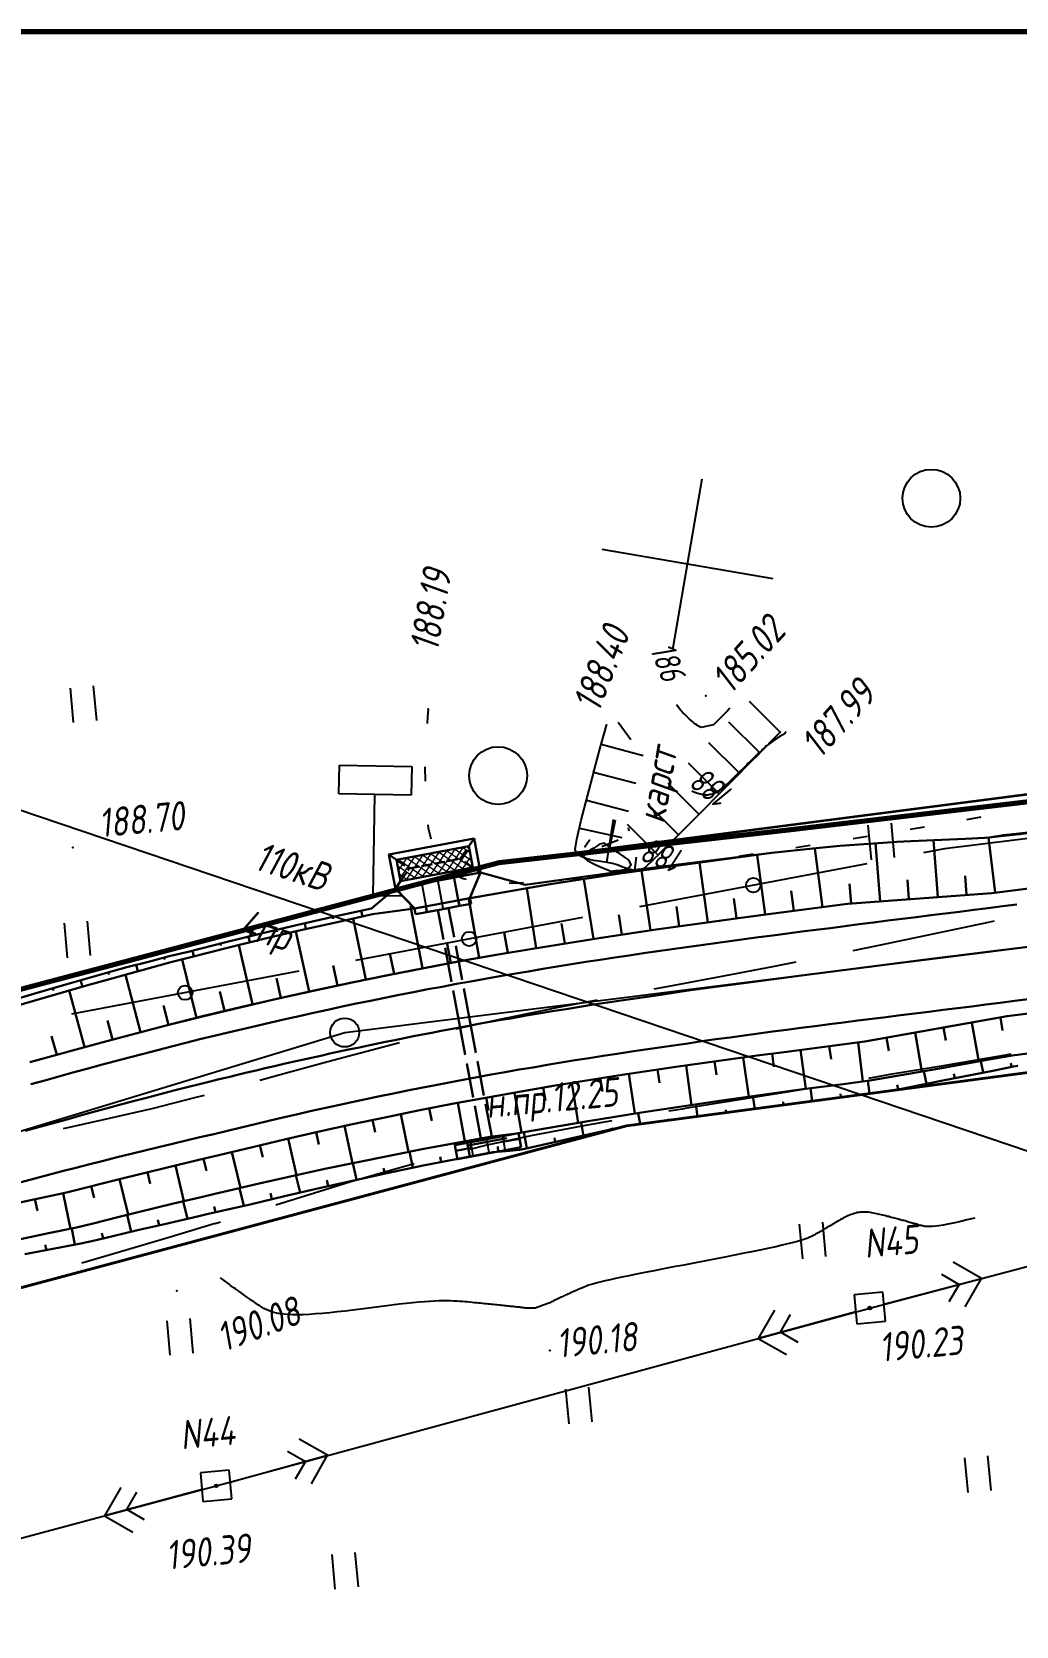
# Model space of a CAD drawing. Header units: millimetres. Extents: x 1808 to 2910, y -1045 to 155.
# Drawn here: x 2130.9 to 2199, y -865.8 to -755.5 of the extents above; entities that cross this region are included whole.
import ezdxf

# ---------------------------------------------------------------- set-up
doc = ezdxf.new("R2010")
doc.units = ezdxf.units.MM
doc.linetypes.add('ACAD_ISO02W100', pattern=[15, 12, -3])
doc.linetypes.add('CONTI', pattern=[0])
for name, color, linetype, lineweight in [('10', 1, 'Continuous', 35), ('КОПИЯ_ОСЬ_13_ОТКОСЫ', 7, 'Continuous', 30), ('КОПИЯ_ОСЬ_ГРАНИЦЫ_ПОЛОС', 7, 'Continuous', 30), ('ОСЬ_ВЕРХ_ПОКРЫТИЯ_ГРАНИЦЫ_ПОЛОС', 7, 'Continuous', 30), ('ОСЬ_ВЕРХ_ПОКРЫТИЯ_ОСЬ', 1, 'Continuous', 30), ('Ось_примыкания', 1, 'Continuous', 35), ('Трубы мет.', 7, 'ACAD_ISO02W100', 30)]:
    doc.layers.add(name, color=color, linetype=linetype, lineweight=lineweight)
for name, color, linetype in [('_Оформление', 7, 'Continuous'), ('_Ростелеком', 6, 'Continuous'), ('GOR_BDEFAULT', 212, 'CONTI'), ('NAD_MDEFAULT', 7, 'CONTI'), ('PI_OTDEFAULT', 172, 'CONTI'), ('PI_TTDEFAULT', 5, 'CONTI'), ('PLN_O', 7, 'CONTI'), ('SETKR', 2, 'CONTI'), ('SIT_LDEFAULT', 7, 'CONTI'), ('USLZNDEFAULT', 7, 'CONTI'), ('ZAPSKDEFAULT', 7, 'CONTI'), ('КОПИЯ_ОСЬ_ТАНГЕНСЫ', 1, 'Continuous'), ('ОСЬ_ВЕРХ_ПОКРЫТИЯ_ОТКОСЫ', 7, 'Continuous')]:
    doc.layers.add(name, color=color, linetype=linetype)
doc.styles.add('eskd', font='isocpeur.ttf', dxfattribs={"width": 1.2, "height": 2})
doc.styles.add('SHRFT', font='isocpeui.ttf')
doc.linetypes.add('Связь', pattern='A,12.5,[130,ltypeshp.shx,S=1,R=-30,X=0,Y=0.9],1,[130,ltypeshp.shx,S=1,R=-30,X=0,Y=0.9],1,[130,ltypeshp.shx,S=1,R=-30,X=0,Y=0.9],4.5', length=19)

# ---------------------------------------------------------------- blocks, each defined once
blk = doc.blocks.new('BL_333')
at = {"color": 0}
for p, q in [((0, -6), (0, 6)), ((-6, 0), (6, 0))]:
    blk.add_line(p, q, dxfattribs=at)
blk = doc.blocks.new('BL_2011')
at = {"color": 0}
for p, q in [((0, 0), (0, 2.4)), ((1.6, 0), (1.6, 2.4))]:
    blk.add_line(p, q, dxfattribs=at)
blk = doc.blocks.new('BL_27')
at = {"color": 0}
for p, q in [((1, 1), (-1, 1)), ((-1, 1), (-1, -1)), ((1, -1), (1, 1)), ((-1, -1), (1, -1))]:
    blk.add_line(p, q, dxfattribs=at)
blk.add_circle((0, 0), 0.1, dxfattribs=at)
blk = doc.blocks.new('BL_2004')
at = {"color": 0}
blk.add_circle((0, 0), 2, dxfattribs=at)
blk = doc.blocks.new('A$C25637593')
at = {"layer": 'Трубы мет.', "linetype": 'Continuous', "lineweight": 0}
h = blk.add_hatch(dxfattribs=at)
h.set_pattern_fill('ANSI37', color=256, scale=64, angle=180, style=0)
h.set_pattern_definition([(225, (2253.2026, 3680.535), (5.656854, -5.656854), []), (315, (2253.2026, 3680.535), (5.656854, 5.656854), [])])
h.paths.add_polyline_path([(49, 51), (79, 51), (79, -51), (49, -51)])
at = {"layer": 'Трубы мет.', "linetype": 'Continuous'}
for points in [[(8, -39), (8, -39), (40, -60), (40, -60), (40, 60), (8, 39), (8, 39)], [(40, 60), (49, 51)], [(88, 60), (79, 51)], [(0, 39), (0, 23), (0, 0), (0, -23), (0, -39)], [(0, 23), (8, 23), (8, 39), (0, 39)], [(0, -23), (8, -23), (8, -39), (0, -39)], [(40, -60), (49, -51)], [(79, -51), (88, -60)]]:
    blk.add_lwpolyline(points, dxfattribs=at)
at = {"layer": 'Трубы мет.', "linetype": 'Continuous', "lineweight": 0}
for points in [[(39, 23), (39, 58.1), (9, 38.5), (9, 23)], [(9, -23), (9, -38.5), (39, -58.1), (39, -23)]]:
    blk.add_lwpolyline(points, close=True, dxfattribs=at)
at = {"layer": 'Трубы мет.', "linetype": 'Continuous'}
for points in [[(40, 60), (88, 60), (88, -60), (40, -60)], [(49, 51), (79, 51), (79, -51), (49, -51)]]:
    blk.add_lwpolyline(points, close=True, dxfattribs=at)
at = {"layer": 'Трубы мет.', "ltscale": 1.2}
for points in [[(49, 51), (64, 36)], [(79, 51), (64, 36)], [(64, 36), (64, -36)], [(49, -51), (64, -36)], [(64, -36), (79, -51)]]:
    blk.add_lwpolyline(points, dxfattribs=at)
at = {"layer": 'Трубы мет.', "linetype": 'Continuous', "lineweight": 0}
for points in [[(1, 22), (39, 22)], [(1, 22), (1, 0.5)], [(1, 0.5), (39, 0.5)], [(39, 0.5), (39, 22)], [(1, -0.5), (39, -0.5)], [(1, -0.5), (1, -22)], [(1, -22), (39, -22)], [(39, -22), (39, -0.5)]]:
    blk.add_lwpolyline(points, dxfattribs=at)
blk = doc.blocks.new('A$C76A07AE2')
at = {"layer": 'Трубы мет.', "linetype": 'Continuous', "lineweight": 0}
for p, q in [((-18.9, 44.2), (-8, 44.2)), ((-18.9, 44.2), (-18.9, 23)), ((-4, 45), (-1.3, 45)), ((-18.9, 23), (0, 23)), ((-18.9, 22.1), (-0.9, 22.1)), ((-18.9, 22.1), (-18.9, 21.8)), ((-0.9, 22.1), (-0.9, 0.5)), ((-18.9, 21.8), (-18.9, 0.5)), ((-18.9, -0.5), (-18.9, -20.5)), ((-18.9, -20.5), (-18.9, -22)), ((-18.9, -22), (-0.9, -22)), ((-0.9, -0.5), (-0.9, -20.5)), ((-0.9, -20.5), (-0.9, -22)), ((-18.9, -23), (0, -23)), ((-18.9, -23), (-18.9, -44.1)), ((-18.9, -44.1), (-8, -44.1))]:
    blk.add_line(p, q, dxfattribs=at)
at = {"layer": 'Трубы мет.', "linetype": 'Continuous'}
blk.add_lwpolyline([(-20, -45), (0, -45), (0, 45), (-20, 45)], close=True, dxfattribs=at)
for points in [[(-8, 45), (-8, 23), (0, 23)], [(-8, -45), (-8, -23), (0, -23)]]:
    blk.add_lwpolyline(points, dxfattribs=at)
at = {"layer": 'Трубы мет.', "linetype": 'Continuous', "lineweight": 0}
for points in [[(-18.9, 0.5), (-0.9, 0.5)], [(-18.9, -0.5), (-0.9, -0.5)]]:
    blk.add_lwpolyline(points, dxfattribs=at)
blk = doc.blocks.new('BL_13')
at = {"color": 0}
for p, q in [((-2.5, 7), (-2.5, 9)), ((-2.5, 9), (2.5, 9)), ((2.5, 9), (2.5, 7)), ((0, 7), (-2.5, 7)), ((0, 0), (0, 7)), ((2.5, 7), (0, 7)), ((2, 0), (0, 0))]:
    blk.add_line(p, q, dxfattribs=at)
blk = doc.blocks.new('*U63')
at = {"layer": 'КОПИЯ_ОСЬ_13_ОТКОСЫ'}
for points in [[(0, 0), (0.08, -0.29), (0.37, -1.25), (0.67, -2.31), (1.51, -5.08), (3.73, -12.39), (5.11, -16.96), (6.21, -20.63), (7.3, -24.3)], [(0, 0), (0.09, -0.29), (0.41, -1.23), (0.71, -2.29), (1.52, -5.08), (3.74, -12.38), (5.12, -16.96), (6.21, -20.63), (7.3, -24.3)], [(1.16, -3.83), (1.13, -3.84)], [(1.73, -5.75), (1.72, -5.75)], [(2.31, -7.66), (2.29, -7.66)], [(2.89, -9.57), (2.88, -9.57)], [(3.47, -11.49), (3.46, -11.49)], [(4.05, -13.4), (4.04, -13.4)], [(4.62, -15.32), (4.62, -15.32)], [(5.2, -17.23), (5.2, -17.23)], [(5.77, -19.15), (5.77, -19.15)], [(6.34, -21.07), (6.34, -21.07)], [(6.91, -22.98), (6.91, -22.98)]]:
    blk.add_lwpolyline(points, dxfattribs=at)

msp = doc.modelspace()

# ---------------------------------------------------------------- linework, layer by layer
at = {"layer": '10'}
for points in [[(2340.8, -809.75), (2326.22, -807.28), (2312.08, -805.76), (2278.54, -802.18), (2261.97, -800.24), (2163.25, -813), (2163.25, -813), (2069.02, -837.92), (2070.37, -844.9), (2007.36, -862.93), (1993.22, -867.8), (1864.53, -912.06), (1853.36, -914.89)], [(2650.1, -861.16), (2626.95, -857.05), (2570.11, -856.09), (2565.26, -865.7), (2519.43, -865.27), (2470.7, -857.69), (2465.22, -856.38), (2469.16, -847.43), (2442.03, -843.61), (2381.61, -830.69), (2299.11, -815.87), (2220.12, -825.4), (2217.18, -825.21), (2172.07, -831.2), (2010.75, -874.33), (2006.06, -875.95), (1867.8, -923.77), (1857.45, -929.54)], [(1857.45, -929.54), (1867.8, -923.77), (2006.06, -875.95), (2010.75, -874.33), (2172.07, -831.2), (2217.18, -825.21), (2220.12, -825.4), (2299.11, -815.87), (2381.61, -830.69)]]:
    msp.add_lwpolyline(points, dxfattribs=at)
at = {"layer": '_Оформление', "lineweight": 70, "ltscale": 200}
msp.add_lwpolyline([(2910.36, -755.52), (1807.57, -755.52), (1807.57, -1041.4), (2910.36, -1041.4)], close=True, dxfattribs=at)
at = {"layer": '_Ростелеком', "color": 5, "linetype": 'Связь', "const_width": 0.35}
msp.add_lwpolyline([(2340.8, -809.75), (2326.23, -807.2), (2312.08, -805.76), (2291.55, -803.57), (2261.95, -801.04), (2233.77, -804.47), (2208.72, -807.74), (2183.25, -810.74), (2183.25, -810.74), (2163.25, -813), (2122.18, -823.87), (2079.78, -837.58), (2042.87, -848.89), (2007.26, -861.09), (1958.59, -876.44), (1920.12, -889.79), (1878.5, -904.36), (1855.21, -912.13), (1852.76, -912.74)], dxfattribs=at)
at = {"layer": 'GOR_BDEFAULT', "color": 212, "flags": 128}
for points, elevation in [([(2175.82, -802.48), (2175.52, -802.07)], 186), ([(2177.23, -803.65), (2177.13, -803.61), (2177.04, -803.55), (2176.94, -803.48), (2176.84, -803.41), (2176.73, -803.33), (2176.64, -803.25), (2176.53, -803.16), (2176.42, -803.07), (2176.33, -802.97), (2176.23, -802.89), (2176.14, -802.8), (2176.05, -802.71), (2175.96, -802.63), (2175.89, -802.54), (2175.82, -802.48)], 186), ([(2177.23, -803.65), (2177.13, -803.61), (2177.04, -803.55), (2176.94, -803.48), (2176.84, -803.41), (2176.73, -803.33), (2176.64, -803.25), (2176.53, -803.16), (2176.42, -803.07), (2176.33, -802.97), (2176.23, -802.89), (2176.14, -802.8), (2176.05, -802.71), (2175.96, -802.63), (2175.89, -802.54), (2175.82, -802.48)], 186), ([(2179.22, -802.31), (2179.05, -802.5), (2178.63, -802.9), (2178.07, -803.46), (2177.23, -803.65)], 186), ([(2172.37, -804.51), (2171.48, -803.31)], 188), ([(2183.11, -803.95), (2182.96, -804.1), (2182.87, -804.15), (2182.73, -804.23), (2182.35, -804.49), (2182.19, -804.6), (2181.81, -804.88), (2181.76, -804.91), (2181.71, -804.95), (2181.66, -805.01), (2181.6, -805.06), (2181.54, -805.11), (2181.48, -805.17), (2181.42, -805.23), (2181.35, -805.3), (2181.27, -805.37), (2181.2, -805.43), (2181.13, -805.51), (2181.04, -805.59), (2180.96, -805.67), (2180.87, -805.75), (2180.79, -805.84), (2180.69, -805.93), (2180.59, -806.03), (2180.49, -806.12), (2180.39, -806.23), (2180.29, -806.33), (2180.18, -806.44), (2180.07, -806.55), (2179.96, -806.65), (2179.84, -806.76), (2179.73, -806.87), (2179.6, -807), (2179.49, -807.11), (2179.37, -807.23), (2179.25, -807.35), (2179.13, -807.46), (2179.01, -807.58), (2178.88, -807.7), (2178.75, -807.82), (2178.62, -807.92), (2178.48, -808.03), (2178.35, -808.12), (2178.19, -808.19), (2178.03, -808.25), (2177.86, -808.29), (2177.68, -808.32), (2177.49, -808.32), (2177.29, -808.29), (2177.07, -808.24), (2176.84, -808.16), (2176.58, -808.05)], 188), ([(2171.1, -812.06), (2170.53, -811.64), (2170.19, -811.73), (2170.01, -811.85), (2169.81, -812), (2169.51, -812.16), (2169.35, -812.29), (2169.17, -812.45), (2169.07, -812.61), (2169.36, -812.86), (2169.81, -813.08), (2170.25, -813.29), (2170.65, -813.46), (2170.97, -813.58), (2171.3, -813.55), (2171.67, -813.51), (2172.01, -813.46), (2172.15, -813.42)], 188), ([(2172.22, -812.83), (2172.17, -812.78), (2172.11, -812.74), (2172.04, -812.7), (2171.98, -812.65), (2171.89, -812.59), (2171.82, -812.54), (2171.74, -812.48), (2171.66, -812.43), (2171.57, -812.37), (2171.49, -812.32), (2171.4, -812.26), (2171.32, -812.21), (2171.25, -812.16), (2171.18, -812.11), (2171.1, -812.06)], 188), ([(2172.22, -812.83), (2172.17, -812.78), (2172.11, -812.74), (2172.04, -812.7), (2171.98, -812.65), (2171.89, -812.59), (2171.82, -812.54), (2171.74, -812.48), (2171.66, -812.43), (2171.57, -812.37), (2171.49, -812.32), (2171.4, -812.26), (2171.32, -812.21), (2171.25, -812.16), (2171.18, -812.11), (2171.1, -812.06)], 188), ([(2172.15, -813.42), (2172.23, -813.33), (2172.38, -813.13), (2172.22, -812.83)], 188), ([(2196.16, -837.59), (2195.6, -837.72), (2195.1, -837.84), (2194.66, -837.93), (2194.28, -838.01), (2193.96, -838.07), (2193.67, -838.12), (2193.44, -838.15), (2193.23, -838.18), (2193.06, -838.18), (2192.91, -838.18), (2192.8, -838.18), (2192.69, -838.16), (2192.6, -838.15), (2192.53, -838.13), (2192.46, -838.11), (2192.38, -838.09), (2192.3, -838.07), (2192.23, -838.04), (2192.15, -838.02), (2192.07, -838), (2191.99, -837.97), (2191.91, -837.96), (2191.83, -837.93), (2191.75, -837.91), (2191.66, -837.89), (2191.58, -837.86), (2191.5, -837.84), (2191.41, -837.81), (2191.33, -837.79), (2191.24, -837.76), (2191.15, -837.75), (2191.05, -837.72), (2190.97, -837.7), (2190.88, -837.67), (2190.78, -837.64), (2190.69, -837.62), (2190.6, -837.59), (2190.5, -837.57), (2190.4, -837.55), (2190.31, -837.52), (2190.2, -837.49), (2190.1, -837.47), (2190, -837.44), (2189.9, -837.42), (2189.79, -837.39), (2189.68, -837.36), (2189.58, -837.33), (2189.47, -837.31), (2189.36, -837.29), (2189.26, -837.26), (2189.14, -837.24), (2189.03, -837.22), (2188.92, -837.2), (2188.81, -837.19), (2188.69, -837.18), (2188.58, -837.17), (2188.47, -837.17), (2188.36, -837.18), (2188.26, -837.18), (2188.14, -837.2), (2188.03, -837.21), (2187.92, -837.24), (2187.81, -837.26), (2187.71, -837.31), (2187.6, -837.34), (2187.49, -837.38), (2187.38, -837.43), (2187.28, -837.48), (2187.18, -837.53), (2187.07, -837.58), (2186.97, -837.64), (2186.87, -837.69), (2186.77, -837.75), (2186.67, -837.81), (2186.57, -837.86), (2186.47, -837.92), (2186.38, -837.98), (2186.28, -838.04), (2186.19, -838.09), (2186.1, -838.15), (2186.01, -838.19), (2185.92, -838.25), (2185.83, -838.3), (2185.74, -838.36), (2185.65, -838.4), (2185.56, -838.46), (2185.48, -838.51), (2185.39, -838.56), (2185.31, -838.61), (2185.23, -838.66), (2185.14, -838.71), (2185.06, -838.76), (2184.96, -838.8), (2184.86, -838.86), (2184.75, -838.91), (2184.61, -838.97), (2184.46, -839.03), (2184.26, -839.09), (2184.06, -839.16), (2183.8, -839.22), (2183.52, -839.31), (2183.2, -839.38), (2182.83, -839.47), (2182.4, -839.57), (2181.93, -839.67), (2181.39, -839.78), (2180.82, -839.91), (2180.2, -840.02), (2179.54, -840.16), (2178.86, -840.29), (2178.16, -840.42), (2177.44, -840.57), (2176.73, -840.7), (2176.02, -840.84), (2175.32, -840.97), (2174.63, -841.11), (2173.97, -841.23), (2173.34, -841.35), (2172.76, -841.47), (2172.23, -841.58), (2171.74, -841.68), (2171.31, -841.77), (2170.93, -841.86), (2170.59, -841.93), (2170.3, -842.01), (2170.03, -842.07), (2169.81, -842.13), (2169.62, -842.19), (2169.44, -842.24), (2169.3, -842.29), (2169.17, -842.34), (2169.07, -842.38), (2168.97, -842.43), (2168.88, -842.46), (2168.79, -842.5), (2168.7, -842.53), (2168.63, -842.57), (2168.54, -842.62), (2168.46, -842.65), (2168.38, -842.68), (2168.3, -842.72), (2168.22, -842.75), (2168.14, -842.79), (2168.07, -842.83), (2167.99, -842.86), (2167.91, -842.89), (2167.83, -842.93), (2167.77, -842.96), (2167.69, -843), (2167.63, -843.03), (2167.55, -843.06), (2167.48, -843.09), (2167.41, -843.12), (2167.34, -843.16), (2167.27, -843.19), (2167.21, -843.22), (2167.14, -843.25), (2167.07, -843.29), (2167.01, -843.32), (2166.94, -843.35), (2166.89, -843.38), (2166.82, -843.41), (2166.75, -843.44), (2166.7, -843.47), (2166.63, -843.49), (2165.74, -843.81), (2165.67, -843.82), (2165.61, -843.83), (2165.55, -843.83), (2165.48, -843.83), (2165.41, -843.83), (2165.34, -843.83), (2165.27, -843.82), (2165.2, -843.82), (2165.13, -843.82), (2165.06, -843.81), (2164.98, -843.8), (2164.9, -843.8), (2164.82, -843.78), (2164.74, -843.77), (2164.66, -843.76), (2164.58, -843.75), (2164.49, -843.75), (2164.41, -843.73), (2164.32, -843.73), (2164.23, -843.71), (2164.13, -843.7), (2164.04, -843.7), (2163.95, -843.68), (2163.85, -843.68), (2163.75, -843.66), (2163.65, -843.65), (2163.54, -843.64), (2163.44, -843.63), (2163.33, -843.62), (2163.22, -843.61), (2163.1, -843.6), (2162.99, -843.58), (2162.87, -843.57), (2162.75, -843.56), (2162.64, -843.55), (2162.51, -843.54), (2162.38, -843.52), (2162.25, -843.51), (2162.11, -843.5), (2161.97, -843.48), (2161.83, -843.47), (2161.68, -843.46), (2161.53, -843.44), (2161.38, -843.42), (2161.22, -843.41), (2161.05, -843.39), (2160.88, -843.38), (2160.71, -843.36), (2160.52, -843.35), (2160.32, -843.33), (2160.11, -843.33), (2159.88, -843.32), (2159.63, -843.32), (2159.37, -843.32), (2159.08, -843.32), (2158.77, -843.34), (2158.44, -843.35), (2158.08, -843.38), (2157.69, -843.41), (2157.26, -843.45), (2156.82, -843.5), (2156.33, -843.55), (2155.84, -843.62), (2155.31, -843.68), (2154.78, -843.75), (2154.23, -843.82), (2153.68, -843.89), (2153.13, -843.95), (2152.59, -844.02), (2152.05, -844.08), (2151.53, -844.14), (2151.03, -844.18), (2150.56, -844.22), (2150.1, -844.26), (2149.68, -844.28), (2149.31, -844.28), (2148.96, -844.28), (2148.65, -844.27), (2148.36, -844.24), (2148.11, -844.21), (2147.88, -844.17), (2147.66, -844.11), (2147.47, -844.06), (2147.3, -843.99), (2147.14, -843.92), (2146.98, -843.84), (2146.84, -843.76), (2146.69, -843.67), (2146.56, -843.58), (2146.42, -843.48), (2146.28, -843.38), (2146.13, -843.28), (2145.99, -843.18), (2145.84, -843.08), (2145.7, -842.98), (2145.56, -842.88), (2145.42, -842.78), (2145.28, -842.68), (2145.15, -842.58), (2145.01, -842.49), (2144.89, -842.41), (2144.77, -842.32), (2144.67, -842.25), (2144.57, -842.17), (2144.48, -842.1), (2143.98, -841.72)], 190)]:
    msp.add_lwpolyline(points, dxfattribs=dict(at, elevation=elevation))
at = {"layer": 'PI_TTDEFAULT', "color": 5}
for p in [(2177.54, -801.46, 185.02), (2158.35, -802.39, 188.19), (2170.68, -803.48, 188.4), (2182.69, -803.97, 187.99), (2133.77, -811.95, 188.7), (2140.95, -842.63, 190.08), (2188.89, -843.81, 190.23), (2166.77, -846.74, 190.18), (2143.67, -856.11, 190.39)]:
    msp.add_point(p, dxfattribs=at)
at = {"layer": 'PLN_O'}
for p, q in [((2208.47, -810.23), (2194.07, -812.05)), ((2194.07, -812.05), (2192.61, -812.33)), ((2188.69, -813.07), (2172.96, -816.05)), ((2169.03, -816.79), (2153.31, -819.77)), ((2149.39, -820.51), (2133.67, -823.49))]:
    msp.add_line(p, q, dxfattribs=at)
for centre in [(2180.83, -814.56), (2161.18, -818.28), (2141.53, -822)]:
    msp.add_circle(centre, 0.5, dxfattribs=at)
at = {"layer": 'SIT_LDEFAULT', "color": 7}
for p, q in [((2158.3, -802.92), (2158.27, -803.38)), ((2158.35, -802.39), (2158.3, -802.92)), ((2182.69, -803.97), (2180.56, -801.85)), ((2113.01, -803.58), (2256.76, -852.19)), ((2170.25, -805.06), (2170.56, -803.92)), ((2170.56, -803.92), (2170.68, -803.48)), ((2181.29, -805.4), (2179.14, -803.29)), ((2182.69, -803.97), (2182.2, -804.46)), ((2169.82, -806.63), (2170.25, -805.06)), ((2170.32, -804.81), (2173.21, -805.59)), ((2179.88, -806.81), (2177.75, -804.7)), ((2182.2, -804.46), (2180.94, -805.76)), ((2178.48, -808.23), (2176.35, -806.12)), ((2180.93, -805.75), (2179.18, -807.53)), ((2158.12, -806.38), (2158.13, -807.37)), ((2169.36, -808.39), (2169.8, -806.74)), ((2169.79, -806.75), (2169.82, -806.63)), ((2169.79, -806.75), (2172.7, -807.51)), ((2168.93, -810.05), (2169.36, -808.39)), ((2177.07, -809.65), (2174.95, -807.53)), ((2178.48, -808.23), (2177.24, -809.48)), ((2179.18, -807.53), (2178.48, -808.23)), ((2169.29, -808.67), (2172.2, -809.43)), ((2175.66, -811.07), (2173.53, -808.96)), ((2177.24, -809.48), (2175.41, -811.32)), ((2158.31, -810.38), (2158.34, -810.59)), ((2158.34, -810.59), (2158.52, -811.36)), ((2168.63, -811.38), (2168.93, -810.05)), ((2168.81, -810.61), (2171.74, -811.27)), ((2170.71, -812.99), (2171.16, -810.02)), ((2170.87, -812.17), (2171.3, -810.04)), ((2174.25, -812.48), (2172.14, -810.35)), ((2172.24, -810.83), (2172.21, -810.59)), ((2191.68, -810.69), (2191.97, -810.64)), ((2191.97, -810.64), (2192.67, -810.52)), ((2195.61, -810.01), (2196.6, -809.84)), ((2168.52, -812.09), (2168.63, -811.38)), ((2169.53, -811.41), (2169.15, -811.96)), ((2170.36, -811.88), (2171.48, -811.43)), ((2175.41, -811.32), (2174.24, -812.48)), ((2187.74, -811.33), (2188.73, -811.17)), ((2168.63, -812.37), (2168.52, -812.09)), ((2168.79, -812.49), (2168.62, -812.38)), ((2168.92, -812.58), (2168.8, -812.48)), ((2169.32, -812.73), (2168.92, -812.58)), ((2169.79, -812.85), (2169.32, -812.74)), ((2170.28, -812.92), (2169.79, -812.84)), ((2172.63, -813.52), (2172.75, -812.62)), ((2174.01, -812.71), (2173.31, -813.37)), ((2174.25, -812.48), (2174.01, -812.71)), ((2179.83, -812.54), (2180.25, -812.49)), ((2180.25, -812.49), (2180.82, -812.4)), ((2183.78, -811.94), (2184.77, -811.79)), ((2160.04, -813.77), (2160.76, -814.1)), ((2170.73, -812.99), (2170.28, -812.92)), ((2171.09, -813.06), (2170.73, -812.99)), ((2171.41, -813.16), (2171.09, -813.06)), ((2171.74, -813.29), (2171.41, -813.16)), ((2172.09, -813.41), (2171.74, -813.29)), ((2171.91, -813.65), (2172.89, -813.51)), ((2172.43, -813.49), (2172.09, -813.41)), ((2172.76, -813.54), (2172.43, -813.49)), ((2173.05, -813.5), (2172.76, -813.54)), ((2173.31, -813.37), (2173.05, -813.5)), ((2175.87, -813.11), (2176.86, -812.97)), ((2160.76, -814.1), (2160.97, -814.13)), ((2163.94, -814.4), (2164.4, -814.41)), ((2164.4, -814.41), (2164.94, -814.37)), ((2167.93, -814.14), (2168.81, -814.05)), ((2168.81, -814.06), (2168.94, -814.04)), ((2197.07, -817.14), (2193.26, -817.95)), ((2197.5, -817.05), (2197.07, -817.14)), ((2193.26, -817.95), (2189.51, -818.72)), ((2189.51, -818.73), (2187.71, -819.1)), ((2182.17, -820.21), (2178.4, -820.92)), ((2183.78, -819.89), (2182.17, -820.21)), ((2174.6, -821.63), (2173.96, -821.75)), ((2178.4, -820.92), (2174.6, -821.63)), ((2170.03, -822.51), (2167.22, -823.05)), ((2163.75, -823.76), (2160.54, -824.46)), ((2167.22, -823.05), (2163.76, -823.75)), ((2160.54, -824.45), (2160.25, -824.52)), ((2154.44, -825.96), (2151.4, -826.77)), ((2156.36, -825.46), (2154.44, -825.96)), ((2151.4, -826.77), (2148.36, -827.61)), ((2190.44, -827.62), (2194.13, -827)), ((2194.13, -827), (2197.91, -826.36)), ((2197.91, -826.36), (2198.67, -826.23)), ((2148.36, -827.61), (2146.7, -828.06)), ((2188.82, -827.9), (2190.44, -827.62)), ((2142.28, -829.25), (2139.23, -830.02)), ((2142.84, -829.1), (2142.28, -829.24)), ((2179.71, -829.4), (2183.31, -828.82)), ((2183.31, -828.83), (2184.86, -828.57)), ((2188.89, -843.81), (2243.98, -829.25)), ((2139.23, -830.02), (2135.76, -830.82)), ((2175, -830.18), (2176.09, -830)), ((2176.1, -829.99), (2179.71, -829.41)), ((2135.76, -830.82), (2133.1, -831.41)), ((2165.59, -831.85), (2168.99, -831.21)), ((2168.99, -831.21), (2171.06, -830.84)), ((2161.24, -832.81), (2162.34, -832.54)), ((2162.33, -832.55), (2165.59, -831.85)), ((2152.93, -835.09), (2156.05, -834.18)), ((2156.05, -834.18), (2157.38, -833.82)), ((2149.82, -836.04), (2152.93, -835.09)), ((2147.8, -836.67), (2149.82, -836.04)), ((2140.5, -838.88), (2143.61, -837.95)), ((2143.61, -837.96), (2143.97, -837.85)), ((2137.05, -839.89), (2140.5, -838.88)), ((2134.38, -840.68), (2137.05, -839.89)), ((2193.86, -841.47), (2195.08, -842.18)), ((2196.63, -841.76), (2194.67, -840.63)), ((2189.86, -843.55), (2196.63, -841.76)), ((2195.08, -842.18), (2194.37, -843.39)), ((2195.49, -843.72), (2196.63, -841.76)), ((2143.67, -856.11), (2188.89, -843.81)), ((2182.29, -843.95), (2181.17, -845.91)), ((2187.92, -844.07), (2181.17, -845.91)), ((2182.72, -845.49), (2183.41, -844.26)), ((2181.17, -845.91), (2183.13, -847.03)), ((2183.94, -846.2), (2182.72, -845.49)), ((2151.39, -854), (2149.43, -852.89)), ((2144.64, -855.85), (2151.39, -854)), ((2148.62, -853.72), (2149.85, -854.43)), ((2149.85, -854.43), (2149.15, -855.66)), ((2150.27, -855.97), (2151.39, -854)), ((2084.14, -872.1), (2143.67, -856.11)), ((2137.08, -856.22), (2135.95, -858.18)), ((2142.7, -856.37), (2135.95, -858.18)), ((2137.49, -857.76), (2138.2, -856.55)), ((2138.72, -858.47), (2137.49, -857.76)), ((2135.95, -858.18), (2137.91, -859.32))]:
    msp.add_line(p, q, dxfattribs=at)
at = {"layer": 'КОПИЯ_ОСЬ_13_ОТКОСЫ'}
for points in [[(2129.7, -822.95), (2134.7, -821.5), (2136.13, -821.1), (2140.54, -819.89), (2141.84, -819.57), (2144.36, -818.92), (2146.89, -818.3), (2149.42, -817.7), (2151.96, -817.13), (2154.5, -816.57), (2157.4, -816.17), (2161.24, -815.45), (2161.24, -815.45), (2161.24, -815.45), (2166.78, -814.49), (2171.59, -813.76), (2177.35, -812.96), (2182.12, -812.33), (2184.95, -812.03), (2186.83, -811.83), (2187.83, -811.77), (2188.81, -811.69), (2189.79, -811.63), (2190.76, -811.57), (2191.74, -811.52), (2195.5, -811.34), (2196.85, -811.29), (2197.15, -811.26), (2198.14, -811.14), (2199.24, -811.02)], [(2189.6, -815.68), (2189.29, -811.66)], [(2193.59, -815.38), (2193.29, -811.44)], [(2197.57, -815.07), (2197.1, -811.26)], [(2129.58, -822.51), (2131.14, -822.04), (2133.11, -821.47), (2134.58, -821.05), (2136.51, -820.51), (2137.5, -820.24), (2138.99, -819.85), (2140.43, -819.47), (2141.74, -819.16), (2144.26, -818.52), (2146.79, -817.9), (2149.33, -817.3), (2151.87, -816.72), (2154.42, -816.16), (2156.07, -814.79), (2161.97, -813.68), (2161.97, -813.68), (2161.97, -813.68), (2161.97, -813.68), (2165.06, -814.54), (2171.58, -813.64), (2177.34, -812.91), (2182.12, -812.33)], [(2129.7, -822.95), (2134.7, -821.5), (2136.13, -821.1), (2140.54, -819.89), (2141.84, -819.57), (2144.36, -818.92), (2146.89, -818.3), (2149.42, -817.7), (2151.96, -817.13), (2154.5, -816.57), (2157.4, -816.17), (2161.24, -815.45), (2161.24, -815.45), (2161.24, -815.45), (2166.78, -814.49), (2171.59, -813.76), (2177.35, -812.96), (2182.12, -812.33)], [(2179.41, -812.66), (2179.42, -812.68)], [(2181.65, -816.59), (2181.1, -812.47)], [(2181.4, -812.42), (2181.4, -812.43)], [(2185.62, -816.08), (2185.1, -812.01)], [(2130.79, -826.8), (2135.76, -825.43), (2140.12, -824.29), (2142.73, -823.63), (2145.35, -823), (2147.98, -822.4), (2150.61, -821.81), (2153.09, -821.28), (2155.57, -820.78), (2158.06, -820.29), (2160.55, -819.82), (2163.05, -819.38), (2165.55, -818.95), (2170.31, -818.19), (2174.11, -817.63), (2179.81, -816.83), (2181.71, -816.58), (2184.54, -816.21), (2187.34, -815.85), (2197.33, -815.1), (2208.27, -813.73)], [(2169.5, -813.94), (2169.52, -814.08)], [(2171.48, -813.66), (2171.48, -813.71)], [(2173.73, -817.68), (2173.11, -813.55)], [(2173.46, -813.4), (2173.47, -813.5)], [(2175.44, -813.15), (2175.45, -813.18)], [(2177.69, -817.13), (2177.11, -812.99)], [(2177.43, -812.89), (2177.43, -812.95)], [(2195.58, -815.23), (2195.48, -813.92)], [(2165.82, -818.91), (2165.16, -814.76)], [(2167.52, -814.21), (2167.52, -814.28)], [(2169.77, -818.28), (2169.11, -814.14)], [(2183.63, -816.33), (2183.45, -814.96)], [(2187.6, -815.83), (2187.5, -814.47)], [(2191.59, -815.53), (2191.49, -814.19)], [(2157.94, -820.31), (2157.12, -816.02)], [(2161.88, -819.58), (2161.13, -815.39)], [(2175.71, -817.41), (2175.51, -816.03)], [(2179.67, -816.85), (2179.48, -815.48)], [(2149.8, -817.19), (2149.89, -817.59)], [(2151.75, -816.75), (2151.78, -816.88)], [(2154.02, -821.09), (2153.15, -816.86)], [(2153.7, -816.32), (2153.79, -816.72)], [(2167.79, -818.59), (2167.57, -817.21)], [(2171.75, -817.98), (2171.54, -816.6)], [(2145.91, -818.11), (2146.01, -818.52)], [(2147.85, -817.64), (2147.88, -817.78)], [(2150.11, -821.92), (2149.19, -817.76)], [(2163.85, -819.24), (2163.61, -817.84)], [(2142.03, -819.08), (2142.13, -819.49)], [(2143.97, -818.59), (2144, -818.73)], [(2146.2, -822.8), (2145.25, -818.7)], [(2155.98, -820.69), (2155.7, -819.28)], [(2159.91, -819.94), (2159.64, -818.51)], [(2138.15, -820.07), (2138.27, -820.51)], [(2140.09, -819.56), (2140.12, -819.71)], [(2142.31, -823.74), (2141.32, -819.7)], [(2152.06, -821.5), (2151.77, -820.11)], [(2134.3, -821.13), (2134.42, -821.58)], [(2136.22, -820.59), (2136.26, -820.74)], [(2138.44, -824.73), (2137.4, -820.75)], [(2148.15, -822.36), (2147.84, -820.99)], [(2127.49, -837.07), (2131.39, -836.23), (2133.33, -835.82), (2137.18, -834.84), (2141.04, -833.9), (2142.96, -833.45), (2143.87, -833.24), (2146.18, -832.68), (2148.49, -832.13), (2150.8, -831.6), (2153.12, -831.09), (2155.45, -830.6), (2157.77, -830.12), (2160.11, -829.67), (2162.44, -829.24), (2164.78, -828.82), (2167.12, -828.42), (2171.76, -827.68), (2175.48, -827.13), (2181.09, -826.35), (2182.97, -826.1), (2185.76, -825.73), (2188.55, -825.38), (2198.4, -823.63), (2209.33, -822.27)], [(2132.37, -821.69), (2132.42, -821.84)], [(2134.57, -825.75), (2133.5, -821.85)], [(2144.26, -823.26), (2143.93, -821.91)], [(2140.37, -824.22), (2140.04, -822.89)], [(2197.93, -823.72), (2198.08, -824.61)], [(2136.5, -825.23), (2136.16, -823.93)], [(2192.02, -824.76), (2192.49, -827.45)], [(2193.99, -824.42), (2194.15, -825.31)], [(2195.96, -824.07), (2196.43, -826.75)], [(2130.14, -839.04), (2132.08, -838.64), (2134.01, -838.25), (2135.07, -837.99), (2136.97, -837.51), (2140.73, -836.58), (2142.63, -836.13), (2143.58, -835.91), (2144.49, -835.71), (2146.65, -835.2), (2148.92, -834.69), (2151.2, -834.19), (2153.47, -833.71), (2155.75, -833.25), (2158.04, -832.8), (2160.32, -832.38), (2162.61, -831.97), (2163.53, -831.85), (2164.45, -831.74), (2164.83, -831.67), (2169.42, -830.88), (2173.1, -830.29), (2178.66, -829.46), (2184.26, -828.68), (2187.04, -828.32), (2188.89, -828.08), (2193.71, -827.23), (2197.41, -826.58), (2198.74, -826.34), (2208.72, -825.07)], [(2130.14, -839.04), (2132.08, -838.64), (2134.01, -838.25), (2135.07, -837.99), (2136.97, -837.51), (2140.73, -836.58), (2142.63, -836.13), (2143.58, -835.91), (2144.49, -835.71), (2146.65, -835.2), (2148.92, -834.69), (2151.2, -834.19), (2153.47, -833.71), (2155.75, -833.25), (2158.04, -832.8), (2160.32, -832.38), (2162.61, -831.97), (2163.53, -831.85), (2164.45, -831.74), (2164.83, -831.67), (2169.42, -830.88), (2173.1, -830.29), (2178.66, -829.46), (2184.26, -828.68), (2187.04, -828.32), (2188.89, -828.08), (2193.71, -827.23), (2197.41, -826.58), (2198.74, -826.34), (2208.72, -825.07)], [(2132.65, -826.29), (2132.29, -825.01)], [(2184.11, -825.95), (2184.46, -828.65)], [(2186.09, -825.69), (2186.21, -826.59)], [(2188.08, -825.44), (2188.42, -828.14)], [(2190.05, -825.11), (2190.21, -826.01)], [(2130.44, -840.08), (2132.87, -839.62), (2134.32, -839.35), (2135.38, -839.11), (2137.29, -838.66), (2138.24, -838.43), (2140.1, -838.01), (2142.47, -837.45), (2142.94, -837.34), (2144.79, -836.93), (2146.02, -836.65), (2148.41, -836.07), (2150.8, -835.51), (2153.19, -834.98), (2155.59, -834.46), (2157.99, -833.96), (2160.4, -833.49), (2162.81, -833.03), (2163.73, -832.95), (2164.65, -832.86), (2165.03, -832.79), (2172.07, -831.2), (2172.07, -831.2), (2185.14, -829.47), (2185.14, -829.47), (2190.97, -828.66), (2190.97, -828.66), (2190.97, -828.66), (2190.97, -828.66), (2192.94, -828.27), (2193.82, -828.1), (2197.51, -827.37), (2198.84, -827.1), (2199.13, -827.06)], [(2176.18, -827.03), (2176.56, -829.77)], [(2178.16, -826.76), (2178.29, -827.67)], [(2180.14, -826.48), (2180.52, -829.2)], [(2182.13, -826.21), (2182.25, -827.12)], [(2196.73, -827.52), (2196.58, -826.73)], [(2198.7, -827.13), (2198.64, -826.86)], [(2168.27, -828.24), (2168.71, -831)], [(2170.25, -827.92), (2170.4, -828.84)], [(2172.22, -827.61), (2172.63, -830.36)], [(2174.2, -827.32), (2174.34, -828.23)], [(2188.87, -828.95), (2188.76, -828.09)], [(2192.81, -828.3), (2192.64, -827.42)], [(2194.77, -827.91), (2194.71, -827.62)], [(2162.35, -829.25), (2162.52, -830.14)], [(2164.32, -828.9), (2164.81, -831.67)], [(2166.29, -828.56), (2166.45, -829.48)], [(2180.94, -830.03), (2180.81, -829.16)], [(2184.91, -829.5), (2184.79, -828.61)], [(2186.89, -829.22), (2186.86, -829)], [(2190.85, -828.68), (2190.78, -828.36)], [(2156.46, -830.39), (2156.99, -833)], [(2158.42, -830), (2158.59, -830.87)], [(2160.39, -829.62), (2160.89, -832.28)], [(2173, -831.08), (2172.88, -830.32)], [(2176.97, -830.55), (2176.85, -829.73)], [(2178.96, -830.29), (2178.93, -830.11)], [(2182.92, -829.76), (2182.89, -829.54)], [(2152.55, -831.21), (2153.11, -833.79)], [(2154.5, -830.79), (2154.68, -831.65)], [(2169.11, -832.05), (2168.92, -830.96)], [(2171.04, -831.44), (2171.02, -831.35)], [(2174.99, -830.82), (2174.98, -830.72)], [(2146.7, -832.55), (2146.9, -833.38)], [(2148.65, -832.09), (2149.23, -834.62)], [(2150.6, -831.65), (2150.79, -832.49)], [(2161.22, -833.33), (2161.01, -832.25)], [(2163.19, -833), (2163.16, -832.63)], [(2165.17, -832.76), (2164.97, -831.64)], [(2167.13, -832.32), (2167.08, -832.03)], [(2142.81, -833.49), (2143, -834.31)], [(2144.76, -833.02), (2145.37, -835.5)], [(2153.38, -834.93), (2153.13, -833.78)], [(2157.29, -834.11), (2157.06, -832.99)], [(2159.25, -833.71), (2159.18, -833.34)], [(2136.98, -834.89), (2137.59, -837.35)], [(2138.92, -834.41), (2139.12, -835.23)], [(2140.86, -833.94), (2141.45, -836.41)], [(2149.48, -835.82), (2149.2, -834.63)], [(2155.34, -834.51), (2155.25, -834.13)], [(2133.1, -835.87), (2133.61, -838.33)], [(2135.04, -835.38), (2135.25, -836.19)], [(2145.59, -836.75), (2145.3, -835.52)], [(2147.53, -836.28), (2147.43, -835.87)], [(2151.43, -835.37), (2151.34, -834.97)], [(2131.14, -836.28), (2131.31, -837.09)], [(2141.69, -837.64), (2141.4, -836.42)], [(2143.64, -837.19), (2143.55, -836.78)], [(2137.79, -838.54), (2137.52, -837.37)], [(2139.74, -838.09), (2139.65, -837.7)], [(2133.89, -839.43), (2133.69, -838.32)], [(2135.85, -839), (2135.76, -838.63)], [(2131.93, -839.8), (2131.86, -839.45)]]:
    msp.add_lwpolyline(points, dxfattribs=at)
at = {"layer": 'КОПИЯ_ОСЬ_ГРАНИЦЫ_ПОЛОС'}
msp.add_lwpolyline([(2199.07, -815.89), (2198.07, -816.02), (2197.08, -816.14), (2196.09, -816.27), (2195.1, -816.39), (2194.11, -816.51), (2193.12, -816.64), (2192.12, -816.76), (2191.13, -816.89), (2190.14, -817.01), (2189.15, -817.14), (2188.15, -817.26), (2187.16, -817.39), (2186.17, -817.52), (2185.17, -817.64), (2184.18, -817.77), (2183.19, -817.9), (2182.19, -818.03), (2181.2, -818.16), (2180.2, -818.3), (2179.21, -818.43), (2178.21, -818.56), (2177.22, -818.7), (2176.22, -818.84), (2175.23, -818.98), (2174.23, -819.12), (2173.24, -819.27), (2172.24, -819.42), (2171.25, -819.57), (2170.25, -819.72), (2169.26, -819.87), (2168.26, -820.03), (2167.27, -820.19), (2166.27, -820.35), (2165.28, -820.52), (2164.28, -820.68), (2163.29, -820.86), (2162.29, -821.03), (2161.3, -821.21), (2160.31, -821.39), (2159.32, -821.58), (2158.32, -821.76), (2157.33, -821.96), (2156.34, -822.15), (2155.35, -822.35), (2154.36, -822.55), (2153.37, -822.75), (2152.39, -822.96), (2151.4, -823.17), (2150.41, -823.39), (2149.43, -823.61), (2148.44, -823.83), (2147.46, -824.05), (2146.48, -824.28), (2145.49, -824.51), (2144.51, -824.74), (2143.53, -824.98), (2142.55, -825.22), (2141.57, -825.47), (2140.59, -825.71), (2139.61, -825.96), (2138.64, -826.22), (2137.66, -826.47), (2136.69, -826.73), (2135.72, -826.99), (2134.74, -827.26), (2133.77, -827.52), (2132.8, -827.79), (2131.83, -828.06), (2130.86, -828.33)], dxfattribs=at)
at = {"layer": 'КОПИЯ_ОСЬ_ТАНГЕНСЫ'}
for p, q in [((2152.57, -824.75), (2291.29, -807.34)), ((2004.19, -869.8), (2152.57, -824.75))]:
    msp.add_line(p, q, dxfattribs=at)
msp.add_circle((2152.57, -824.75), 1, dxfattribs=at)
at = {"layer": 'ОСЬ_ВЕРХ_ПОКРЫТИЯ_ГРАНИЦЫ_ПОЛОС'}
for points in [[(2130.79, -826.8), (2135.76, -825.43), (2140.12, -824.29), (2142.73, -823.64), (2145.34, -823.01), (2147.96, -822.4), (2150.58, -821.82), (2153.06, -821.29), (2155.55, -820.78), (2158.04, -820.29), (2160.54, -819.82), (2163.04, -819.38), (2165.55, -818.95), (2170.31, -818.19), (2174.11, -817.63), (2179.81, -816.83), (2181.71, -816.58), (2184.54, -816.21), (2187.34, -815.85), (2197.33, -815.1), (2208.27, -813.73)], [(2127.49, -837.07), (2131.39, -836.23), (2133.33, -835.82), (2137.18, -834.84), (2141.04, -833.9), (2142.96, -833.45), (2143.87, -833.24), (2146.18, -832.68), (2148.49, -832.13), (2150.8, -831.6), (2153.12, -831.09), (2155.45, -830.6), (2157.77, -830.12), (2160.11, -829.67), (2162.44, -829.24), (2164.78, -828.82), (2167.12, -828.42), (2171.76, -827.68), (2175.48, -827.13), (2181.09, -826.35), (2182.97, -826.1), (2185.76, -825.73), (2188.55, -825.38), (2198.4, -823.63), (2209.33, -822.27)], [(2199.88, -822.44), (2198.9, -822.56), (2197.91, -822.69), (2196.93, -822.81), (2195.94, -822.94), (2194.96, -823.06), (2193.97, -823.18), (2192.98, -823.31), (2192, -823.43), (2191.01, -823.55), (2190.03, -823.68), (2189.05, -823.8), (2188.06, -823.93), (2187.08, -824.05), (2186.1, -824.18), (2185.11, -824.31), (2184.13, -824.43), (2183.15, -824.56), (2182.17, -824.69), (2181.19, -824.82), (2180.21, -824.95), (2179.23, -825.09), (2178.25, -825.22), (2177.27, -825.36), (2176.3, -825.5), (2175.32, -825.64), (2174.35, -825.78), (2173.37, -825.92), (2172.4, -826.07), (2171.42, -826.22), (2170.45, -826.37), (2169.48, -826.52), (2168.51, -826.67), (2167.54, -826.83), (2166.57, -826.99), (2165.6, -827.16), (2164.63, -827.32), (2163.66, -827.49), (2162.7, -827.66), (2161.73, -827.84), (2160.77, -828.02), (2159.8, -828.2), (2158.84, -828.39), (2157.87, -828.58), (2156.91, -828.77), (2155.95, -828.96), (2154.99, -829.16), (2154.03, -829.36), (2153.07, -829.57), (2152.11, -829.77), (2151.15, -829.98), (2150.19, -830.2), (2149.24, -830.42), (2148.28, -830.64), (2147.32, -830.86), (2146.37, -831.09), (2145.41, -831.32), (2144.46, -831.55), (2143.51, -831.79), (2142.55, -832), (2141.6, -832.23), (2140.65, -832.45), (2139.69, -832.68), (2138.74, -832.91), (2137.79, -833.15), (2136.84, -833.38), (2135.88, -833.62), (2134.93, -833.86), (2133.98, -834.11), (2133.03, -834.35), (2132.08, -834.6), (2131.13, -834.85), (2130.18, -835.1)]]:
    msp.add_lwpolyline(points, dxfattribs=at)
at = {"layer": 'ОСЬ_ВЕРХ_ПОКРЫТИЯ_ОСЬ'}
msp.add_lwpolyline([(2130.47, -831.56), (2132.34, -831.04), (2133.27, -830.78), (2134.2, -830.52), (2135.13, -830.26), (2136.07, -830.01), (2137, -829.75), (2137.94, -829.5), (2138.87, -829.26), (2139.81, -829.01), (2140.75, -828.77), (2141.68, -828.53), (2142.62, -828.3), (2142.62, -828.3, -0.01746), (2163.11, -823.93), (2163.11, -823.93), (2164.06, -823.77), (2165.01, -823.6), (2165.97, -823.44), (2166.92, -823.28), (2167.88, -823.13), (2168.83, -822.98), (2169.79, -822.82), (2170.75, -822.68), (2171.7, -822.53), (2172.66, -822.39), (2173.62, -822.25), (2174.58, -822.11), (2176.49, -821.83), (2178.41, -821.57), (2180.33, -821.31), (2182.25, -821.05), (2184.16, -820.8), (2187.04, -820.43), (2192.8, -819.7), (2192.8, -819.7), (2200.22, -818.77)], format="xyb", dxfattribs=at)
at = {"layer": 'ОСЬ_ВЕРХ_ПОКРЫТИЯ_ОТКОСЫ'}
msp.add_lwpolyline([(2166.78, -828.48), (2167.12, -828.42), (2171.76, -827.68), (2175.48, -827.13), (2181.09, -826.35), (2182.97, -826.1), (2185.76, -825.73), (2188.55, -825.38), (2198.4, -823.63), (2209.33, -822.27)], dxfattribs=at)
at = {"layer": 'Ось_примыкания', "color": 0}
msp.add_line((2167.46, -832.56), (2167.46, -832.56), dxfattribs=at)
at = {"layer": 'Трубы мет.', "ltscale": 0.2}
for points in [[(2162.76, -832.05), (2161.25, -824.06), (2159.76, -816.14)], [(2162.02, -832.19), (2160.52, -824.2), (2159.02, -816.27)]]:
    msp.add_lwpolyline(points, dxfattribs=at)
at = {"layer": 'Трубы мет.', "linetype": 'Continuous'}
msp.add_lwpolyline([(2161.08, -832.57), (2163.78, -832.06)], dxfattribs=at)

# ---------------------------------------------------------------- block references
at = {"layer": '_Ростелеком', "color": 5, "rotation": 358.9010873179634}
msp.add_blockref('BL_13', (2154.53, -815.29), dxfattribs=at)
at = {"layer": 'SETKR', "color": 82, "rotation": 80.24411503969377}
msp.add_blockref('BL_333', (2176.29, -792.35), dxfattribs=at)
at = {"layer": 'USLZNDEFAULT', "color": 7, "rotation": 5.244115039693727}
for p in [(2188.89, -843.81), (2143.67, -856.11)]:
    msp.add_blockref('BL_27', p, dxfattribs=at)
at = {"layer": 'ZAPSKDEFAULT', "color": 7}
for name, p, rotation in [('BL_2004', (2193.15, -787.79), 80.24411503969377), ('BL_2011', (2133.82, -803.31), 5.244115039693727), ('BL_2004', (2163.18, -806.98), 80.24411503969377), ('BL_2011', (2189.01, -812.8), 5.244115039693727), ('BL_2011', (2133.4, -819.58), 5.244115039693727), ('BL_2011', (2184.26, -840.4), 5.244115039693727), ('BL_2011', (2140.5, -847.08), 5.244115039693727), ('BL_2011', (2168.09, -851.82), 5.244115039693727), ('BL_2011', (2195.69, -856.57), 5.244115039693727), ('BL_2011', (2151.92, -863.25), 5.244115039693727)]:
    msp.add_blockref(name, p, dxfattribs=dict(at, rotation=rotation))
at = {"layer": 'КОПИЯ_ОСЬ_13_ОТКОСЫ', "rotation": 80.24411503969377}
msp.add_blockref('*U63', (2196.85, -811.29), dxfattribs=at)
at = {"layer": 'Трубы мет.', "lineweight": 30, "ltscale": 7}
for name, p, xscale, yscale, zscale, rotation in [('A$C25637593', (2159.39, -816.21), 0.05, 0.05, 0.05, 100.6629362898917), ('A$C76A07AE2', (2162.39, -832.12), 0.05000000000000004, 0.05000000000000004, 0.05000000000000004, 100.6629362900532)]:
    msp.add_blockref(name, p, dxfattribs=dict(at, xscale=xscale, yscale=yscale, zscale=zscale, rotation=rotation))

# ---------------------------------------------------------------- texts
at = {"layer": 'GOR_BDEFAULT', "color": 212, "style": 'SHRFT', "width": 0.75}
for s, rotation, p in [('186', 290.7122, (2173.66, -798.21, 186)), ('188', 140.9042, (2179.65, -808.12, 188)), ('188', 158.6768, (2176.24, -812.25, 188))]:
    msp.add_text(s, height=1.722, rotation=rotation, dxfattribs=at).set_placement(p)
at = {"layer": 'NAD_MDEFAULT', "color": 7, "style": 'eskd', "oblique": 10, "width": 0.8}
for s, rotation, p in [('карст', 80.2441, (2174.69, -810.35)), ('110кВ', 341.8652, (2146.21, -813.42)), ('4пр', 341.8652, (2145.12, -818.04)), ('н.пр.12.25', 5.2441, (2162.43, -830.67)), ('N45', 5.2441, (2188.59, -840.36)), ('N44', 5.2441, (2141.29, -853.6))]:
    msp.add_text(s, height=2, rotation=rotation, dxfattribs=at).set_placement(p)
at = {"layer": 'PI_OTDEFAULT', "color": 172, "style": 'eskd', "oblique": 10, "width": 0.8}
for s, rotation, p in [('188.19', 80.2441, (2159.02, -798.46)), ('185.02', 47.8276, (2179.27, -801.42)), ('188.40', 68.2942, (2170.14, -802.69)), ('187.99', 47.8276, (2185.45, -805.87)), ('188.70', 5.2441, (2135.66, -811.26)), ('190.08', 20.2441, (2144.22, -846.86)), ('190.18', 5.2441, (2167.33, -847.26)), ('190.23', 5.2441, (2189.65, -847.54)), ('190.39', 5.2441, (2140.3, -861.92))]:
    msp.add_text(s, height=2, rotation=rotation, dxfattribs=at).set_placement(p)

doc.saveas('drawing.dxf')
